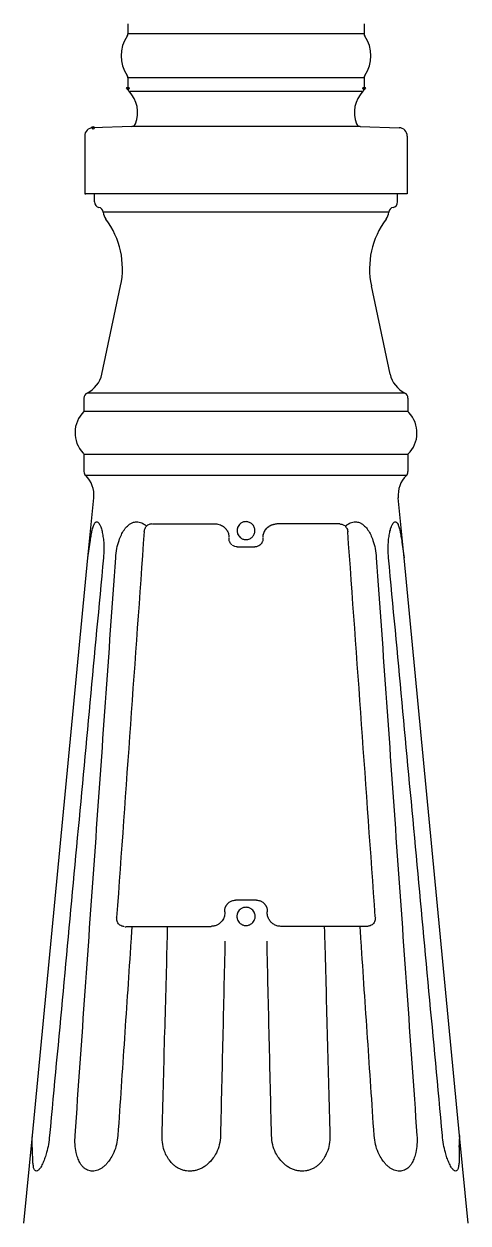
# Model space of a CAD drawing. Extents: x 0 to 101, y 0 to 311.
# Drawn here: x 27.8 to 47.2, y 32 to 84.3 of the extents above; entities that cross this region are included whole.
import ezdxf

# ---------------------------------------------------------------- set-up
doc = ezdxf.new("R2010")
doc.units = 0
doc.layers.add('LIVELLO_1', color=160, linetype='Continuous')

# ---------------------------------------------------------------- blocks, each defined once
blk = doc.blocks.new('AI9-BLK1')
at = {"layer": 'LIVELLO_1', "color": 7}
for p, q in [((-18.223, -71.124), (-18.223, -71.554)), ((-7.901, -71.124), (-7.901, -71.554)), ((-7.901, -71.554), (-18.223, -71.554)), ((-18.223, -73.474), (-18.223, -73.939)), ((-7.901, -73.474), (-18.223, -73.474)), ((-7.901, -73.474), (-7.901, -73.939)), ((-18.173, -74.064), (-7.952, -74.064)), ((-18.059, -75.597), (-19.755, -75.656)), ((-17.286, -75.597), (-18.059, -75.597)), ((-8.841, -75.597), (-17.286, -75.597)), ((-8.066, -75.597), (-8.841, -75.597)), ((-8.066, -75.597), (-6.37, -75.656)), ((-20.115, -76.018), (-20.115, -78.539)), ((-6.011, -76.018), (-6.011, -78.539)), ((-20.115, -78.539), (-20.058, -78.539)), ((-13.062, -78.539), (-20.058, -78.539)), ((-19.689, -78.898), (-19.689, -78.539)), ((-6.434, -78.539), (-19.689, -78.539)), ((-6.125, -78.539), (-13.062, -78.539)), ((-6.434, -78.898), (-6.434, -78.539)), ((-6.011, -78.539), (-6.125, -78.539)), ((-6.825, -79.346), (-19.301, -79.346)), ((-19.363, -86.417), (-18.543, -82.56)), ((-6.763, -86.417), (-7.58, -82.56)), ((-6.114, -87.244), (-20.012, -87.244)), ((-20.145, -87.461), (-20.145, -88.055)), ((-5.98, -87.461), (-5.98, -88.055)), ((-5.98, -88.055), (-20.145, -88.055)), ((-20.145, -89.907), (-20.145, -90.677)), ((-20.145, -89.907), (-5.98, -89.907)), ((-5.98, -89.907), (-5.98, -90.677)), ((-6.052, -90.846), (-20.071, -90.846)), ((-19.971, -94.446), (-19.718, -91.818)), ((-6.153, -94.446), (-6.406, -91.818)), ((-10.904, -92.959), (-11.721, -92.959)), ((-8.96, -92.959), (-9.785, -92.959)), ((-13.445, -93.961), (-12.891, -93.961)), ((-12.891, -93.961), (-12.68, -93.961)), ((-22.401, -119.668), (-19.971, -94.446)), ((-3.724, -119.668), (-6.153, -94.446)), ((-12.61, -109.396), (-13.515, -109.396)), ((-7.751, -110.537), (-8.073, -110.537)), ((-22.77, -123.494), (-22.401, -119.668)), ((-3.355, -123.494), (-3.724, -119.668))]:
    blk.add_line(p, q, dxfattribs=at)
for points in [[(-17.143, -92.949), (-17.094, -92.949), (-17.042, -92.949)], [(-15.212, -92.959), (-14.809, -92.959), (-14.403, -92.959)], [(-9.785, -92.959), (-10.659, -92.959), (-10.904, -92.959)], [(-18.209, -110.55), (-18.13, -110.55), (-18.053, -110.55)], [(-16.67, -110.542), (-16.629, -110.542), (-16.587, -110.542), (-16.536, -110.542), (-16.483, -110.542)], [(-8.073, -110.537), (-9.639, -110.537), (-11.536, -110.536)]]:
    blk.add_lwpolyline(points, dxfattribs=at)
for centre, major_axis, ratio in [((-18.225, -73.939), (0.0554, 0), 0.983661), ((-7.901, -73.939), (0.0562, 0), 0.967871), ((-19.754, -75.656), (-0.0012, -0.0575), 0.93692)]:
    blk.add_ellipse(centre, major_axis=major_axis, ratio=ratio, dxfattribs=at)
for points in [[(-18.257, -71.658), (-18.614, -72.173), (-18.614, -72.856), (-18.257, -73.37)], [(-18.257, -71.658), (-18.235, -71.628), (-18.223, -71.593), (-18.223, -71.554)], [(-7.901, -71.554), (-7.901, -71.593), (-7.888, -71.628), (-7.867, -71.658)], [(-7.867, -73.37), (-7.511, -72.856), (-7.511, -72.173), (-7.867, -71.658)], [(-18.223, -73.474), (-18.223, -73.435), (-18.235, -73.402), (-18.257, -73.37)], [(-7.867, -73.37), (-7.888, -73.402), (-7.901, -73.435), (-7.901, -73.474)], [(-18.223, -73.939), (-18.223, -73.986), (-18.205, -74.034), (-18.173, -74.064)], [(-17.898, -75.487), (-17.699, -74.999), (-17.807, -74.442), (-18.173, -74.064)], [(-7.952, -74.064), (-8.319, -74.442), (-8.426, -74.999), (-8.227, -75.487)], [(-7.952, -74.064), (-7.92, -74.034), (-7.901, -73.986), (-7.901, -73.939)], [(-19.755, -75.656), (-19.953, -75.656), (-20.115, -75.819), (-20.115, -76.018)], [(-18.059, -75.597), (-17.987, -75.594), (-17.926, -75.553), (-17.898, -75.487)], [(-8.227, -75.487), (-8.2, -75.553), (-8.135, -75.594), (-8.066, -75.597)], [(-6.011, -76.018), (-6.011, -75.819), (-6.171, -75.656), (-6.37, -75.656)], [(-19.689, -78.898), (-19.689, -79.013), (-19.607, -79.11), (-19.496, -79.134)], [(-6.629, -79.134), (-6.518, -79.11), (-6.434, -79.013), (-6.434, -78.898)], [(-19.301, -79.346), (-19.311, -79.241), (-19.39, -79.153), (-19.496, -79.134)], [(-19.301, -79.346), (-19.292, -79.458), (-19.249, -79.562), (-19.186, -79.65)], [(-19.301, -79.346), (-19.292, -79.458), (-19.249, -79.562), (-19.186, -79.65)], [(-6.939, -79.65), (-6.877, -79.562), (-6.836, -79.458), (-6.825, -79.346)], [(-6.629, -79.134), (-6.735, -79.153), (-6.811, -79.241), (-6.825, -79.346)], [(-18.543, -82.56), (-18.326, -81.542), (-18.561, -80.482), (-19.186, -79.65)], [(-6.939, -79.65), (-7.565, -80.482), (-7.8, -81.542), (-7.58, -82.56)], [(-20.012, -87.244), (-19.679, -87.083), (-19.44, -86.778), (-19.363, -86.417)], [(-6.763, -86.417), (-6.682, -86.778), (-6.445, -87.083), (-6.114, -87.244)], [(-20.012, -87.244), (-20.092, -87.285), (-20.145, -87.367), (-20.145, -87.461)], [(-5.98, -87.461), (-5.98, -87.367), (-6.032, -87.285), (-6.114, -87.244)], [(-20.145, -90.677), (-20.145, -90.742), (-20.118, -90.803), (-20.071, -90.846)], [(-19.718, -91.818), (-19.683, -91.459), (-19.813, -91.1), (-20.071, -90.846)], [(-6.052, -90.846), (-6.311, -91.1), (-6.442, -91.459), (-6.406, -91.818)], [(-6.052, -90.846), (-6.007, -90.803), (-5.98, -90.742), (-5.98, -90.677)]]:
    blk.add_open_spline(points, degree=3, dxfattribs=at)
for points, knots in [([(-20.145, -88.055), (-20.656, -88.546), (-20.67, -89.359), (-20.182, -89.87), (-20.169, -89.881), (-20.157, -89.894), (-20.145, -89.907)], [0, 0, 0, 0, 1, 1, 1, 2, 2, 2, 2]), ([(-5.98, -89.907), (-5.471, -89.417), (-5.452, -88.603), (-5.944, -88.092), (-5.954, -88.081), (-5.967, -88.069), (-5.98, -88.055)], [0, 0, 0, 0, 1, 1, 1, 2, 2, 2, 2]), ([(-19.971, -94.446), (-19.955, -94.31), (-19.942, -94.179), (-19.922, -94.044), (-19.906, -93.922), (-19.888, -93.804), (-19.867, -93.685), (-19.853, -93.605), (-19.841, -93.525), (-19.83, -93.449), (-19.816, -93.375), (-19.8, -93.3), (-19.785, -93.227), (-19.774, -93.196), (-19.769, -93.164), (-19.759, -93.134), (-19.749, -93.098), (-19.741, -93.07), (-19.73, -93.039), (-19.723, -93.019), (-19.715, -92.997), (-19.705, -92.978), (-19.697, -92.956), (-19.683, -92.938), (-19.671, -92.92), (-19.658, -92.908), (-19.647, -92.893), (-19.632, -92.885), (-19.618, -92.877), (-19.604, -92.871), (-19.588, -92.871), (-19.573, -92.871), (-19.558, -92.877), (-19.545, -92.885), (-19.526, -92.893), (-19.514, -92.908), (-19.502, -92.92), (-19.488, -92.938), (-19.475, -92.956), (-19.463, -92.978), (-19.452, -92.997), (-19.443, -93.016), (-19.434, -93.035), (-19.423, -93.067), (-19.409, -93.098), (-19.399, -93.129), (-19.39, -93.164), (-19.378, -93.196), (-19.372, -93.227), (-19.351, -93.3), (-19.337, -93.37), (-19.324, -93.449), (-19.311, -93.525), (-19.301, -93.605), (-19.292, -93.685), (-19.281, -93.804), (-19.275, -93.922), (-19.278, -94.045), (-19.278, -94.179), (-19.288, -94.31), (-19.297, -94.446)], [0, 0, 0, 0, 1, 1, 1, 2, 2, 2, 3, 3, 3, 4, 4, 4, 5, 5, 5, 6, 6, 6, 7, 7, 7, 8, 8, 8, 9, 9, 9, 10, 10, 10, 11, 11, 11, 12, 12, 12, 13, 13, 13, 14, 14, 14, 15, 15, 15, 16, 16, 16, 17, 17, 17, 18, 18, 18, 19, 19, 19, 20, 20, 20, 20]), ([(-18.759, -94.446), (-18.746, -94.307), (-18.733, -94.171), (-18.707, -94.037), (-18.684, -93.914), (-18.653, -93.796), (-18.611, -93.677), (-18.583, -93.594), (-18.548, -93.512), (-18.512, -93.437), (-18.48, -93.364), (-18.437, -93.292), (-18.395, -93.227), (-18.377, -93.193), (-18.352, -93.164), (-18.326, -93.134), (-18.307, -93.104), (-18.28, -93.076), (-18.249, -93.051), (-18.228, -93.029), (-18.209, -93.013), (-18.184, -92.997), (-18.165, -92.981), (-18.143, -92.965), (-18.12, -92.951)], [0, 0, 0, 0, 1, 1, 1, 2, 2, 2, 3, 3, 3, 4, 4, 4, 5, 5, 5, 6, 6, 6, 7, 7, 7, 8, 8, 8, 8]), ([(-18.12, -92.951), (-18.107, -92.943), (-18.09, -92.935), (-18.073, -92.925), (-18.055, -92.917), (-18.037, -92.908), (-18.017, -92.899), (-17.993, -92.891), (-17.965, -92.882), (-17.937, -92.877), (-17.908, -92.871), (-17.88, -92.869), (-17.851, -92.869), (-17.81, -92.869), (-17.769, -92.874), (-17.727, -92.882), (-17.689, -92.891), (-17.65, -92.901), (-17.61, -92.917), (-17.585, -92.928), (-17.56, -92.943), (-17.538, -92.959), (-17.516, -92.97), (-17.491, -92.987), (-17.471, -93.005), (-17.459, -93.016), (-17.446, -93.027), (-17.435, -93.035), (-17.427, -93.043), (-17.418, -93.051), (-17.412, -93.056)], [0, 0, 0, 0, 1, 1, 1, 2, 2, 2, 3, 3, 3, 4, 4, 4, 5, 5, 5, 6, 6, 6, 7, 7, 7, 8, 8, 8, 9, 9, 9, 10, 10, 10, 10]), ([(-17.513, -93.292), (-17.511, -93.278), (-17.504, -93.262), (-17.503, -93.243), (-17.499, -93.227), (-17.498, -93.209), (-17.491, -93.193)], [0, 0, 0, 0, 1, 1, 1, 2, 2, 2, 2]), ([(-17.491, -93.193), (-17.482, -93.166), (-17.471, -93.144), (-17.459, -93.123), (-17.446, -93.098), (-17.427, -93.08), (-17.412, -93.056)], [0, 0, 0, 0, 1, 1, 1, 2, 2, 2, 2]), ([(-17.412, -93.056), (-17.388, -93.039), (-17.37, -93.019), (-17.348, -93.005), (-17.326, -92.987), (-17.3, -92.981), (-17.276, -92.968)], [0, 0, 0, 0, 1, 1, 1, 2, 2, 2, 2]), ([(-17.276, -92.968), (-17.256, -92.962), (-17.236, -92.959), (-17.215, -92.956), (-17.197, -92.954), (-17.179, -92.951), (-17.158, -92.944)], [0, 0, 0, 0, 1, 1, 1, 2, 2, 2, 2]), ([(-17.042, -92.949), (-16.895, -92.951), (-16.753, -92.951), (-16.606, -92.951), (-16.464, -92.954), (-16.316, -92.954), (-16.168, -92.954)], [0, 0, 0, 0, 1, 1, 1, 2, 2, 2, 2]), ([(-16.168, -92.954), (-16.168, -92.954), (-15.993, -92.954), (-15.993, -92.954), (-15.923, -92.954), (-15.853, -92.954), (-15.786, -92.956), (-15.786, -92.956), (-15.513, -92.956), (-15.513, -92.956), (-15.413, -92.956), (-15.314, -92.959), (-15.212, -92.959)], [0, 0, 0, 0, 1, 1, 1, 2, 2, 2, 3, 3, 3, 4, 4, 4, 4]), ([(-14.4, -92.959), (-14.364, -92.962), (-14.325, -92.962), (-14.288, -92.97), (-14.252, -92.978), (-14.217, -92.987), (-14.183, -93.002), (-14.147, -93.013), (-14.119, -93.029), (-14.088, -93.05), (-14.062, -93.065), (-14.036, -93.082), (-14.013, -93.104), (-13.992, -93.123), (-13.973, -93.141), (-13.956, -93.162), (-13.949, -93.17), (-13.942, -93.176), (-13.933, -93.185), (-13.93, -93.192), (-13.928, -93.196), (-13.923, -93.201), (-13.892, -93.243), (-13.862, -93.292), (-13.845, -93.34), (-13.825, -93.389), (-13.817, -93.442), (-13.806, -93.496)], [0, 0, 0, 0, 1, 1, 1, 2, 2, 2, 3, 3, 3, 4, 4, 4, 5, 5, 5, 6, 6, 6, 7, 7, 7, 8, 8, 8, 9, 9, 9, 9]), ([(-13.062, -92.86), (-13.111, -92.866), (-13.161, -92.869), (-13.204, -92.882), (-13.245, -92.899), (-13.281, -92.924), (-13.317, -92.951), (-13.342, -92.978), (-13.365, -92.999), (-13.379, -93.027), (-13.404, -93.054), (-13.417, -93.082), (-13.429, -93.112), (-13.436, -93.136), (-13.445, -93.158), (-13.448, -93.182), (-13.452, -93.207), (-13.454, -93.227), (-13.454, -93.252), (-13.454, -93.276), (-13.452, -93.297), (-13.448, -93.321), (-13.445, -93.343), (-13.436, -93.369), (-13.429, -93.389), (-13.417, -93.42), (-13.404, -93.449), (-13.379, -93.476), (-13.365, -93.506), (-13.342, -93.528), (-13.317, -93.551), (-13.281, -93.581), (-13.245, -93.605), (-13.204, -93.619), (-13.161, -93.635), (-13.111, -93.638), (-13.062, -93.645)], [0, 0, 0, 0, 1, 1, 1, 2, 2, 2, 3, 3, 3, 4, 4, 4, 5, 5, 5, 6, 6, 6, 7, 7, 7, 8, 8, 8, 9, 9, 9, 10, 10, 10, 11, 11, 11, 12, 12, 12, 12]), ([(-12.912, -92.891), (-12.938, -92.881), (-12.961, -92.871), (-12.984, -92.866), (-13.01, -92.863), (-13.036, -92.86), (-13.062, -92.86)], [0, 0, 0, 0, 1, 1, 1, 2, 2, 2, 2]), ([(-12.897, -93.608), (-12.876, -93.597), (-12.855, -93.584), (-12.837, -93.573), (-12.819, -93.56), (-12.798, -93.543), (-12.783, -93.525), (-12.765, -93.507), (-12.749, -93.492), (-12.737, -93.471), (-12.724, -93.449), (-12.711, -93.426), (-12.699, -93.404), (-12.69, -93.38), (-12.682, -93.354), (-12.68, -93.329), (-12.671, -93.303), (-12.671, -93.278), (-12.671, -93.252), (-12.671, -93.227), (-12.671, -93.201), (-12.68, -93.176), (-12.682, -93.15), (-12.69, -93.125), (-12.699, -93.101), (-12.711, -93.08), (-12.724, -93.054), (-12.737, -93.034), (-12.749, -93.011), (-12.767, -92.994), (-12.786, -92.973), (-12.806, -92.954), (-12.824, -92.94), (-12.846, -92.925), (-12.866, -92.913), (-12.891, -92.899), (-12.912, -92.891)], [0, 0, 0, 0, 1, 1, 1, 2, 2, 2, 3, 3, 3, 4, 4, 4, 5, 5, 5, 6, 6, 6, 7, 7, 7, 8, 8, 8, 9, 9, 9, 10, 10, 10, 11, 11, 11, 12, 12, 12, 12]), ([(-12.272, -93.324), (-12.266, -93.311), (-12.263, -93.3), (-12.255, -93.286), (-12.25, -93.276), (-12.242, -93.265), (-12.236, -93.252), (-12.227, -93.24), (-12.222, -93.227), (-12.211, -93.215), (-12.202, -93.205), (-12.193, -93.193), (-12.183, -93.182)], [0, 0, 0, 0, 1, 1, 1, 2, 2, 2, 3, 3, 3, 4, 4, 4, 4]), ([(-12.272, -93.324), (-12.272, -93.321), (-12.269, -93.321), (-12.269, -93.319), (-12.269, -93.319), (-12.269, -93.311), (-12.269, -93.311), (-12.269, -93.311), (-12.266, -93.308), (-12.266, -93.308), (-12.266, -93.308), (-12.263, -93.307), (-12.263, -93.303), (-12.263, -93.303), (-12.263, -93.3), (-12.263, -93.3), (-12.26, -93.297), (-12.258, -93.295), (-12.258, -93.295), (-12.258, -93.295), (-12.258, -93.292), (-12.258, -93.292), (-12.255, -93.291), (-12.255, -93.286), (-12.255, -93.286), (-12.255, -93.286), (-12.253, -93.284), (-12.253, -93.284), (-12.253, -93.284), (-12.253, -93.278), (-12.253, -93.278), (-12.25, -93.278), (-12.25, -93.276), (-12.25, -93.276), (-12.25, -93.276), (-12.25, -93.271), (-12.246, -93.27), (-12.246, -93.27), (-12.246, -93.266), (-12.246, -93.266), (-12.246, -93.266), (-12.242, -93.266), (-12.242, -93.265), (-12.242, -93.265), (-12.242, -93.262), (-12.242, -93.262), (-12.241, -93.258), (-12.238, -93.258), (-12.238, -93.258), (-12.238, -93.258), (-12.238, -93.252), (-12.238, -93.252), (-12.236, -93.252), (-12.236, -93.25), (-12.236, -93.25), (-12.236, -93.25), (-12.236, -93.246), (-12.236, -93.246), (-12.236, -93.246), (-12.232, -93.243), (-12.232, -93.243), (-12.229, -93.24), (-12.227, -93.24), (-12.227, -93.24), (-12.227, -93.24), (-12.227, -93.235), (-12.227, -93.235), (-12.224, -93.235), (-12.224, -93.235), (-12.224, -93.233), (-12.224, -93.233), (-12.222, -93.228), (-12.222, -93.228), (-12.222, -93.228), (-12.222, -93.227), (-12.222, -93.227), (-12.219, -93.227), (-12.218, -93.223), (-12.218, -93.223), (-12.218, -93.223), (-12.218, -93.222), (-12.218, -93.222), (-12.218, -93.222), (-12.214, -93.219), (-12.214, -93.219), (-12.214, -93.219), (-12.211, -93.215), (-12.211, -93.215), (-12.211, -93.215), (-12.211, -93.213), (-12.211, -93.213), (-12.211, -93.213), (-12.21, -93.209), (-12.21, -93.209), (-12.21, -93.209), (-12.207, -93.207), (-12.207, -93.207), (-12.207, -93.207), (-12.205, -93.207), (-12.205, -93.207), (-12.205, -93.207), (-12.205, -93.205), (-12.205, -93.205), (-12.205, -93.205), (-12.202, -93.205), (-12.202, -93.201), (-12.202, -93.201), (-12.202, -93.198), (-12.202, -93.198), (-12.202, -93.198), (-12.198, -93.198), (-12.198, -93.198), (-12.198, -93.198), (-12.198, -93.196), (-12.198, -93.196), (-12.198, -93.193), (-12.196, -93.193), (-12.196, -93.193), (-12.196, -93.193), (-12.193, -93.193), (-12.193, -93.193), (-12.193, -93.193), (-12.193, -93.192), (-12.193, -93.192), (-12.193, -93.192), (-12.191, -93.192), (-12.191, -93.192), (-12.191, -93.192), (-12.191, -93.187), (-12.191, -93.187), (-12.191, -93.187), (-12.191, -93.185), (-12.191, -93.185), (-12.191, -93.185), (-12.185, -93.185), (-12.185, -93.185), (-12.185, -93.185), (-12.185, -93.182), (-12.185, -93.182), (-12.185, -93.182), (-12.183, -93.182), (-12.183, -93.182)], [0, 0, 0, 0, 1, 1, 1, 2, 2, 2, 3, 3, 3, 4, 4, 4, 5, 5, 5, 6, 6, 6, 7, 7, 7, 8, 8, 8, 9, 9, 9, 10, 10, 10, 11, 11, 11, 12, 12, 12, 13, 13, 13, 14, 14, 14, 15, 15, 15, 16, 16, 16, 17, 17, 17, 18, 18, 18, 19, 19, 19, 20, 20, 20, 21, 21, 21, 22, 22, 22, 23, 23, 23, 24, 24, 24, 25, 25, 25, 26, 26, 26, 27, 27, 27, 28, 28, 28, 29, 29, 29, 30, 30, 30, 31, 31, 31, 32, 32, 32, 33, 33, 33, 34, 34, 34, 35, 35, 35, 36, 36, 36, 37, 37, 37, 38, 38, 38, 39, 39, 39, 40, 40, 40, 41, 41, 41, 42, 42, 42, 43, 43, 43, 44, 44, 44, 45, 45, 45, 46, 46, 46, 47, 47, 47, 47]), ([(-12.183, -93.182), (-12.18, -93.176), (-12.178, -93.171), (-12.174, -93.166), (-12.171, -93.162), (-12.165, -93.155), (-12.16, -93.15), (-12.152, -93.141), (-12.144, -93.136), (-12.136, -93.127), (-12.129, -93.123), (-12.124, -93.112), (-12.113, -93.107), (-12.103, -93.098), (-12.093, -93.091), (-12.082, -93.082), (-12.073, -93.074), (-12.064, -93.07), (-12.054, -93.062)], [0, 0, 0, 0, 1, 1, 1, 2, 2, 2, 3, 3, 3, 4, 4, 4, 5, 5, 5, 6, 6, 6, 6]), ([(-12.183, -93.182), (-12.183, -93.176), (-12.178, -93.171), (-12.178, -93.166), (-12.174, -93.164), (-12.171, -93.162), (-12.167, -93.158), (-12.165, -93.155), (-12.16, -93.153), (-12.157, -93.15), (-12.156, -93.147), (-12.152, -93.141), (-12.149, -93.141), (-12.147, -93.139), (-12.144, -93.134), (-12.142, -93.134), (-12.139, -93.129), (-12.136, -93.127), (-12.131, -93.125), (-12.131, -93.123), (-12.129, -93.12), (-12.126, -93.117), (-12.124, -93.112), (-12.121, -93.112), (-12.118, -93.11), (-12.116, -93.107), (-12.113, -93.104), (-12.112, -93.104), (-12.108, -93.101), (-12.105, -93.098), (-12.1, -93.096), (-12.1, -93.096), (-12.099, -93.093), (-12.095, -93.091), (-12.093, -93.086), (-12.087, -93.086), (-12.087, -93.085), (-12.085, -93.082), (-12.085, -93.082), (-12.082, -93.082), (-12.082, -93.082), (-12.08, -93.08), (-12.08, -93.08), (-12.08, -93.08), (-12.076, -93.076), (-12.076, -93.076), (-12.076, -93.076), (-12.073, -93.074), (-12.073, -93.074), (-12.068, -93.074), (-12.068, -93.07), (-12.068, -93.07), (-12.064, -93.07), (-12.064, -93.07), (-12.064, -93.067), (-12.064, -93.067), (-12.062, -93.065), (-12.062, -93.065), (-12.062, -93.065), (-12.056, -93.065), (-12.056, -93.065), (-12.056, -93.065), (-12.056, -93.062), (-12.056, -93.062), (-12.056, -93.062), (-12.054, -93.062), (-12.054, -93.062)], [0, 0, 0, 0, 1, 1, 1, 2, 2, 2, 3, 3, 3, 4, 4, 4, 5, 5, 5, 6, 6, 6, 7, 7, 7, 8, 8, 8, 9, 9, 9, 10, 10, 10, 11, 11, 11, 12, 12, 12, 13, 13, 13, 14, 14, 14, 15, 15, 15, 16, 16, 16, 17, 17, 17, 18, 18, 18, 19, 19, 19, 20, 20, 20, 21, 21, 21, 22, 22, 22, 22]), ([(-12.054, -93.062), (-12.046, -93.056), (-12.038, -93.051), (-12.032, -93.043), (-12.02, -93.039), (-12.007, -93.034), (-11.997, -93.027), (-11.982, -93.019), (-11.966, -93.011), (-11.948, -93.005), (-11.926, -92.997), (-11.909, -92.992), (-11.889, -92.986)], [0, 0, 0, 0, 1, 1, 1, 2, 2, 2, 3, 3, 3, 4, 4, 4, 4]), ([(-12.054, -93.062), (-12.028, -93.043), (-12.002, -93.029), (-11.976, -93.016), (-11.948, -93.005), (-11.917, -92.994), (-11.889, -92.986)], [0, 0, 0, 0, 1, 1, 1, 2, 2, 2, 2]), ([(-11.889, -92.986), (-11.863, -92.978), (-11.837, -92.97), (-11.809, -92.968), (-11.78, -92.962), (-11.752, -92.962), (-11.722, -92.959)], [0, 0, 0, 0, 1, 1, 1, 2, 2, 2, 2]), ([(-11.889, -92.986), (-11.878, -92.983), (-11.868, -92.981), (-11.858, -92.978), (-11.845, -92.973), (-11.832, -92.97), (-11.823, -92.968)], [0, 0, 0, 0, 1, 1, 1, 2, 2, 2, 2]), ([(-8.96, -92.959), (-8.942, -92.962), (-8.924, -92.965), (-8.906, -92.968), (-8.885, -92.97), (-8.867, -92.978), (-8.847, -92.981), (-8.822, -92.987), (-8.8, -92.999), (-8.779, -93.013), (-8.755, -93.027), (-8.738, -93.043), (-8.716, -93.062)], [0, 0, 0, 0, 1, 1, 1, 2, 2, 2, 3, 3, 3, 4, 4, 4, 4]), ([(-8.716, -93.062), (-8.712, -93.056), (-8.702, -93.05), (-8.693, -93.039), (-8.681, -93.027), (-8.668, -93.019), (-8.654, -93.005), (-8.632, -92.987), (-8.612, -92.97), (-8.586, -92.959), (-8.563, -92.943), (-8.537, -92.928), (-8.511, -92.917), (-8.475, -92.901), (-8.432, -92.891), (-8.397, -92.882), (-8.356, -92.874), (-8.314, -92.869), (-8.275, -92.869), (-8.244, -92.869), (-8.215, -92.871), (-8.188, -92.877), (-8.16, -92.882), (-8.13, -92.891), (-8.107, -92.899), (-8.086, -92.908), (-8.066, -92.917), (-8.049, -92.925), (-8.035, -92.935), (-8.019, -92.943), (-8.004, -92.951)], [0, 0, 0, 0, 1, 1, 1, 2, 2, 2, 3, 3, 3, 4, 4, 4, 5, 5, 5, 6, 6, 6, 7, 7, 7, 8, 8, 8, 9, 9, 9, 10, 10, 10, 10]), ([(-8.716, -93.062), (-8.702, -93.085), (-8.681, -93.104), (-8.668, -93.129), (-8.653, -93.153), (-8.643, -93.177), (-8.632, -93.205)], [0, 0, 0, 0, 1, 1, 1, 2, 2, 2, 2]), ([(-8.632, -93.205), (-8.63, -93.222), (-8.623, -93.238), (-8.618, -93.256), (-8.618, -93.27), (-8.617, -93.286), (-8.612, -93.303)], [0, 0, 0, 0, 1, 1, 1, 2, 2, 2, 2]), ([(-8.004, -92.951), (-7.982, -92.965), (-7.96, -92.981), (-7.939, -92.997), (-7.916, -93.013), (-7.893, -93.029), (-7.875, -93.051), (-7.846, -93.076), (-7.82, -93.104), (-7.797, -93.134), (-7.774, -93.164), (-7.751, -93.193), (-7.73, -93.227), (-7.686, -93.292), (-7.648, -93.364), (-7.611, -93.437), (-7.575, -93.512), (-7.544, -93.594), (-7.513, -93.677), (-7.474, -93.796), (-7.441, -93.914), (-7.418, -94.037), (-7.393, -94.171), (-7.382, -94.307), (-7.365, -94.446)], [0, 0, 0, 0, 1, 1, 1, 2, 2, 2, 3, 3, 3, 4, 4, 4, 5, 5, 5, 6, 6, 6, 7, 7, 7, 8, 8, 8, 8]), ([(-6.828, -94.446), (-6.838, -94.31), (-6.849, -94.179), (-6.849, -94.045), (-6.849, -93.922), (-6.843, -93.804), (-6.832, -93.685), (-6.825, -93.605), (-6.811, -93.525), (-6.8, -93.449), (-6.787, -93.37), (-6.774, -93.3), (-6.752, -93.227), (-6.745, -93.196), (-6.735, -93.164), (-6.725, -93.129), (-6.714, -93.098), (-6.701, -93.067), (-6.691, -93.035), (-6.681, -93.016), (-6.67, -92.997), (-6.66, -92.978), (-6.649, -92.956), (-6.637, -92.938), (-6.624, -92.92), (-6.609, -92.908), (-6.598, -92.893), (-6.583, -92.885), (-6.57, -92.877), (-6.552, -92.871), (-6.539, -92.871), (-6.521, -92.871), (-6.504, -92.877), (-6.492, -92.885), (-6.477, -92.893), (-6.464, -92.908), (-6.454, -92.92), (-6.437, -92.938), (-6.428, -92.956), (-6.417, -92.978), (-6.409, -92.997), (-6.401, -93.019), (-6.393, -93.039), (-6.384, -93.07), (-6.374, -93.098), (-6.367, -93.134), (-6.358, -93.164), (-6.35, -93.196), (-6.339, -93.227), (-6.325, -93.3), (-6.308, -93.375), (-6.299, -93.449), (-6.283, -93.525), (-6.269, -93.605), (-6.256, -93.685), (-6.238, -93.804), (-6.219, -93.922), (-6.202, -94.044), (-6.181, -94.179), (-6.169, -94.31), (-6.153, -94.446)], [0, 0, 0, 0, 1, 1, 1, 2, 2, 2, 3, 3, 3, 4, 4, 4, 5, 5, 5, 6, 6, 6, 7, 7, 7, 8, 8, 8, 9, 9, 9, 10, 10, 10, 11, 11, 11, 12, 12, 12, 13, 13, 13, 14, 14, 14, 15, 15, 15, 16, 16, 16, 17, 17, 17, 18, 18, 18, 19, 19, 19, 20, 20, 20, 20]), ([(-17.513, -93.292), (-17.715, -96.1), (-17.916, -98.911), (-18.115, -101.72), (-18.315, -104.527), (-18.516, -107.333), (-18.717, -110.146)], [0, 0, 0, 0, 1, 1, 1, 2, 2, 2, 2]), ([(-13.812, -93.469), (-13.812, -93.48), (-13.812, -93.493), (-13.806, -93.507), (-13.806, -93.507), (-13.806, -93.549), (-13.806, -93.549)], [0, 0, 0, 0, 1, 1, 1, 2, 2, 2, 2]), ([(-13.786, -93.728), (-13.791, -93.703), (-13.799, -93.681), (-13.801, -93.66), (-13.804, -93.633), (-13.804, -93.611), (-13.804, -93.584)], [0, 0, 0, 0, 1, 1, 1, 2, 2, 2, 2]), ([(-13.75, -93.791), (-13.756, -93.78), (-13.76, -93.772), (-13.769, -93.761), (-13.773, -93.75), (-13.778, -93.739), (-13.786, -93.728)], [0, 0, 0, 0, 1, 1, 1, 2, 2, 2, 2]), ([(-13.062, -93.645), (-13.033, -93.642), (-13.005, -93.642), (-12.977, -93.635), (-12.951, -93.627), (-12.925, -93.619), (-12.897, -93.608)], [0, 0, 0, 0, 1, 1, 1, 2, 2, 2, 2]), ([(-12.34, -93.728), (-12.348, -93.739), (-12.353, -93.75), (-12.357, -93.761), (-12.365, -93.772), (-12.369, -93.78), (-12.372, -93.796)], [0, 0, 0, 0, 1, 1, 1, 2, 2, 2, 2]), ([(-12.321, -93.584), (-12.321, -93.611), (-12.321, -93.633), (-12.322, -93.66), (-12.329, -93.681), (-12.335, -93.703), (-12.34, -93.728)], [0, 0, 0, 0, 1, 1, 1, 2, 2, 2, 2]), ([(-12.317, -93.496), (-12.313, -93.466), (-12.309, -93.437), (-12.299, -93.409), (-12.294, -93.38), (-12.285, -93.351), (-12.272, -93.324)], [0, 0, 0, 0, 1, 1, 1, 2, 2, 2, 2]), ([(-12.317, -93.549), (-12.317, -93.535), (-12.316, -93.523), (-12.316, -93.507), (-12.313, -93.493), (-12.313, -93.482), (-12.313, -93.469)], [0, 0, 0, 0, 1, 1, 1, 2, 2, 2, 2]), ([(-12.313, -93.469), (-12.309, -93.442), (-12.303, -93.42), (-12.297, -93.396), (-12.289, -93.369), (-12.282, -93.346), (-12.272, -93.324)], [0, 0, 0, 0, 1, 1, 1, 2, 2, 2, 2]), ([(-7.41, -110.127), (-7.609, -107.325), (-7.81, -104.519), (-8.009, -101.716), (-8.208, -98.913), (-8.412, -96.11), (-8.612, -93.303)], [0, 0, 0, 0, 1, 1, 1, 2, 2, 2, 2]), ([(-13.675, -93.881), (-13.688, -93.866), (-13.703, -93.854), (-13.716, -93.839), (-13.729, -93.823), (-13.739, -93.809), (-13.75, -93.791)], [0, 0, 0, 0, 1, 1, 1, 2, 2, 2, 2]), ([(-13.445, -93.961), (-13.48, -93.957), (-13.516, -93.957), (-13.551, -93.945), (-13.587, -93.935), (-13.618, -93.914), (-13.652, -93.897)], [0, 0, 0, 0, 1, 1, 1, 2, 2, 2, 2]), ([(-12.606, -93.954), (-12.62, -93.957), (-12.631, -93.957), (-12.644, -93.957), (-12.654, -93.961), (-12.668, -93.961), (-12.68, -93.961)], [0, 0, 0, 0, 1, 1, 1, 2, 2, 2, 2]), ([(-12.451, -93.881), (-12.458, -93.884), (-12.464, -93.89), (-12.467, -93.892), (-12.478, -93.902), (-12.489, -93.906), (-12.495, -93.911), (-12.512, -93.919), (-12.526, -93.929), (-12.545, -93.935), (-12.566, -93.945), (-12.587, -93.949), (-12.606, -93.954)], [0, 0, 0, 0, 1, 1, 1, 2, 2, 2, 3, 3, 3, 4, 4, 4, 4]), ([(-12.372, -93.796), (-12.384, -93.809), (-12.396, -93.823), (-12.409, -93.839), (-12.423, -93.854), (-12.436, -93.866), (-12.451, -93.881)], [0, 0, 0, 0, 1, 1, 1, 2, 2, 2, 2]), ([(-19.297, -94.446), (-19.689, -98.65), (-20.082, -102.854), (-20.473, -107.058), (-20.865, -111.26), (-21.257, -115.462), (-21.648, -119.668)], [0, 0, 0, 0, 1, 1, 1, 2, 2, 2, 2]), ([(-20.533, -119.668), (-20.24, -115.462), (-19.945, -111.26), (-19.647, -107.058), (-19.351, -102.854), (-19.056, -98.65), (-18.759, -94.446)], [0, 0, 0, 0, 1, 1, 1, 2, 2, 2, 2]), ([(-7.365, -94.446), (-7.068, -98.65), (-6.771, -102.854), (-6.477, -107.058), (-6.18, -111.26), (-5.887, -115.462), (-5.589, -119.668)], [0, 0, 0, 0, 1, 1, 1, 2, 2, 2, 2]), ([(-4.476, -119.668), (-4.866, -115.462), (-5.26, -111.26), (-5.65, -107.058), (-6.042, -102.854), (-6.434, -98.65), (-6.828, -94.446)], [0, 0, 0, 0, 1, 1, 1, 2, 2, 2, 2]), ([(-13.946, -109.669), (-13.942, -109.659), (-13.938, -109.652), (-13.933, -109.642), (-13.928, -109.633), (-13.923, -109.623), (-13.917, -109.615), (-13.91, -109.602), (-13.902, -109.591), (-13.892, -109.58), (-13.884, -109.569), (-13.876, -109.559), (-13.866, -109.548), (-13.856, -109.539), (-13.845, -109.527), (-13.831, -109.514), (-13.822, -109.505), (-13.806, -109.497), (-13.799, -109.486), (-13.778, -109.474), (-13.76, -109.463), (-13.745, -109.454), (-13.72, -109.441), (-13.703, -109.431), (-13.685, -109.423), (-13.658, -109.416), (-13.631, -109.406), (-13.602, -109.404), (-13.574, -109.398), (-13.546, -109.396), (-13.515, -109.396)], [0, 0, 0, 0, 1, 1, 1, 2, 2, 2, 3, 3, 3, 4, 4, 4, 5, 5, 5, 6, 6, 6, 7, 7, 7, 8, 8, 8, 9, 9, 9, 10, 10, 10, 10]), ([(-12.61, -109.396), (-12.61, -109.396), (-12.582, -109.396), (-12.582, -109.396), (-12.57, -109.396), (-12.561, -109.398), (-12.553, -109.398)], [0, 0, 0, 0, 1, 1, 1, 2, 2, 2, 2]), ([(-12.553, -109.398), (-12.526, -109.401), (-12.509, -109.404), (-12.489, -109.411), (-12.467, -109.416), (-12.447, -109.421), (-12.428, -109.429), (-12.414, -109.438), (-12.396, -109.446), (-12.38, -109.456), (-12.365, -109.463), (-12.348, -109.473), (-12.33, -109.484), (-12.321, -109.49), (-12.308, -109.503), (-12.294, -109.514), (-12.282, -109.527), (-12.269, -109.535), (-12.258, -109.548), (-12.25, -109.557), (-12.241, -109.569), (-12.232, -109.58), (-12.224, -109.591), (-12.214, -109.602), (-12.21, -109.615), (-12.202, -109.623), (-12.198, -109.633), (-12.191, -109.642), (-12.185, -109.652), (-12.183, -109.659), (-12.178, -109.669)], [0, 0, 0, 0, 1, 1, 1, 2, 2, 2, 3, 3, 3, 4, 4, 4, 5, 5, 5, 6, 6, 6, 7, 7, 7, 8, 8, 8, 9, 9, 9, 10, 10, 10, 10]), ([(-13.992, -109.901), (-13.992, -109.968), (-13.992, -110.027), (-14.009, -110.089), (-14.018, -110.143), (-14.044, -110.196), (-14.076, -110.249), (-14.093, -110.28), (-14.114, -110.307), (-14.143, -110.338), (-14.163, -110.363), (-14.19, -110.387), (-14.217, -110.411), (-14.23, -110.419), (-14.245, -110.43), (-14.258, -110.438), (-14.274, -110.448), (-14.288, -110.454), (-14.302, -110.464)], [0, 0, 0, 0, 1, 1, 1, 2, 2, 2, 3, 3, 3, 4, 4, 4, 5, 5, 5, 6, 6, 6, 6]), ([(-13.992, -109.901), (-13.992, -109.874), (-13.992, -109.843), (-13.99, -109.816), (-13.987, -109.789), (-13.982, -109.765), (-13.974, -109.743), (-13.969, -109.728), (-13.964, -109.712), (-13.959, -109.696), (-13.956, -109.688), (-13.951, -109.677), (-13.946, -109.669)], [0, 0, 0, 0, 1, 1, 1, 2, 2, 2, 3, 3, 3, 4, 4, 4, 4]), ([(-13.062, -109.701), (-13.111, -109.708), (-13.161, -109.712), (-13.204, -109.728), (-13.248, -109.744), (-13.286, -109.768), (-13.32, -109.8), (-13.346, -109.823), (-13.366, -109.847), (-13.387, -109.874), (-13.405, -109.901), (-13.421, -109.933), (-13.432, -109.961), (-13.445, -109.984), (-13.449, -110.011), (-13.454, -110.032), (-13.459, -110.054), (-13.463, -110.079), (-13.463, -110.103), (-13.463, -110.126), (-13.459, -110.149), (-13.454, -110.172), (-13.449, -110.196), (-13.445, -110.221), (-13.435, -110.242), (-13.421, -110.274), (-13.405, -110.301), (-13.387, -110.33), (-13.366, -110.358), (-13.346, -110.384), (-13.32, -110.406), (-13.286, -110.437), (-13.248, -110.461), (-13.204, -110.477), (-13.161, -110.494), (-13.111, -110.496), (-13.062, -110.5)], [0, 0, 0, 0, 1, 1, 1, 2, 2, 2, 3, 3, 3, 4, 4, 4, 5, 5, 5, 6, 6, 6, 7, 7, 7, 8, 8, 8, 9, 9, 9, 10, 10, 10, 11, 11, 11, 12, 12, 12, 12]), ([(-13.062, -110.5), (-13.013, -110.496), (-12.966, -110.494), (-12.921, -110.477), (-12.876, -110.461), (-12.84, -110.437), (-12.806, -110.406), (-12.778, -110.384), (-12.757, -110.358), (-12.737, -110.33), (-12.718, -110.301), (-12.702, -110.274), (-12.69, -110.242), (-12.682, -110.221), (-12.677, -110.196), (-12.668, -110.172), (-12.664, -110.149), (-12.664, -110.126), (-12.664, -110.103), (-12.664, -110.079), (-12.664, -110.054), (-12.668, -110.032), (-12.677, -110.011), (-12.682, -109.984), (-12.69, -109.961), (-12.702, -109.933), (-12.721, -109.901), (-12.737, -109.874), (-12.757, -109.847), (-12.78, -109.823), (-12.806, -109.8), (-12.84, -109.768), (-12.876, -109.744), (-12.921, -109.728), (-12.966, -109.712), (-13.013, -109.708), (-13.062, -109.701)], [0, 0, 0, 0, 1, 1, 1, 2, 2, 2, 3, 3, 3, 4, 4, 4, 5, 5, 5, 6, 6, 6, 7, 7, 7, 8, 8, 8, 9, 9, 9, 10, 10, 10, 11, 11, 11, 12, 12, 12, 12]), ([(-12.178, -109.669), (-12.174, -109.677), (-12.171, -109.688), (-12.165, -109.696), (-12.16, -109.712), (-12.156, -109.728), (-12.149, -109.739), (-12.142, -109.765), (-12.136, -109.789), (-12.135, -109.816), (-12.131, -109.843), (-12.131, -109.874), (-12.131, -109.901)], [0, 0, 0, 0, 1, 1, 1, 2, 2, 2, 3, 3, 3, 4, 4, 4, 4]), ([(-11.536, -110.536), (-11.597, -110.532), (-11.656, -110.529), (-11.71, -110.512), (-11.761, -110.499), (-11.809, -110.477), (-11.85, -110.448), (-11.894, -110.419), (-11.935, -110.384), (-11.97, -110.349), (-12.005, -110.311), (-12.037, -110.269), (-12.062, -110.223), (-12.087, -110.177), (-12.108, -110.127), (-12.121, -110.079), (-12.131, -110.022), (-12.131, -109.961), (-12.131, -109.901)], [0, 0, 0, 0, 1, 1, 1, 2, 2, 2, 3, 3, 3, 4, 4, 4, 5, 5, 5, 6, 6, 6, 6]), ([(-18.71, -110.264), (-18.71, -110.249), (-18.712, -110.228), (-18.715, -110.208), (-18.715, -110.191), (-18.717, -110.173), (-18.717, -110.155)], [0, 0, 0, 0, 1, 1, 1, 2, 2, 2, 2]), ([(-18.498, -110.526), (-18.548, -110.496), (-18.601, -110.464), (-18.635, -110.422), (-18.671, -110.379), (-18.692, -110.319), (-18.71, -110.264)], [0, 0, 0, 0, 1, 1, 1, 2, 2, 2, 2]), ([(-14.302, -110.464), (-14.347, -110.488), (-14.391, -110.507), (-14.439, -110.518), (-14.487, -110.529), (-14.538, -110.532), (-14.587, -110.537)], [0, 0, 0, 0, 1, 1, 1, 2, 2, 2, 2]), ([(-7.418, -110.249), (-7.436, -110.307), (-7.454, -110.363), (-7.49, -110.406), (-7.524, -110.449), (-7.575, -110.481), (-7.627, -110.512)], [0, 0, 0, 0, 1, 1, 1, 2, 2, 2, 2]), ([(-7.407, -110.141), (-7.41, -110.157), (-7.41, -110.177), (-7.41, -110.194), (-7.414, -110.215), (-7.414, -110.231), (-7.418, -110.249)], [0, 0, 0, 0, 1, 1, 1, 2, 2, 2, 2]), ([(-18.371, -110.553), (-18.395, -110.55), (-18.413, -110.543), (-18.436, -110.542), (-18.453, -110.536), (-18.476, -110.532), (-18.498, -110.526)], [0, 0, 0, 0, 1, 1, 1, 2, 2, 2, 2]), ([(-18.352, -110.553), (-18.33, -110.553), (-18.307, -110.553), (-18.28, -110.55), (-18.28, -110.55), (-18.209, -110.55), (-18.209, -110.55)], [0, 0, 0, 0, 1, 1, 1, 2, 2, 2, 2]), ([(-18.053, -110.55), (-18.059, -110.653), (-18.067, -110.761), (-18.071, -110.864), (-18.079, -110.969), (-18.086, -111.075), (-18.094, -111.18)], [0, 0, 0, 0, 1, 1, 1, 2, 2, 2, 2]), ([(-18.053, -110.55), (-17.82, -110.548), (-17.591, -110.548), (-17.361, -110.548), (-17.13, -110.543), (-16.9, -110.542), (-16.67, -110.542)], [0, 0, 0, 0, 1, 1, 1, 2, 2, 2, 2]), ([(-16.503, -111.18), (-16.5, -111.075), (-16.497, -110.968), (-16.492, -110.863), (-16.49, -110.754), (-16.49, -110.649), (-16.483, -110.542)], [0, 0, 0, 0, 1, 1, 1, 2, 2, 2, 2]), ([(-16.483, -110.542), (-16.168, -110.542), (-15.851, -110.537), (-15.536, -110.537), (-15.536, -110.537), (-14.587, -110.537), (-14.587, -110.537)], [0, 0, 0, 0, 1, 1, 1, 2, 2, 2, 2]), ([(-9.639, -110.537), (-9.638, -110.643), (-9.635, -110.753), (-9.633, -110.859), (-9.627, -110.968), (-9.625, -111.075), (-9.622, -111.18)], [0, 0, 0, 0, 1, 1, 1, 2, 2, 2, 2]), ([(-8.032, -111.18), (-8.037, -111.073), (-8.045, -110.965), (-8.054, -110.859), (-8.058, -110.753), (-8.066, -110.643), (-8.073, -110.537)], [0, 0, 0, 0, 1, 1, 1, 2, 2, 2, 2]), ([(-7.627, -110.512), (-7.648, -110.515), (-7.666, -110.521), (-7.689, -110.523), (-7.709, -110.529), (-7.733, -110.532), (-7.751, -110.537)], [0, 0, 0, 0, 1, 1, 1, 2, 2, 2, 2]), ([(-18.094, -111.18), (-18.187, -112.595), (-18.283, -114.009), (-18.378, -115.426), (-18.472, -116.838), (-18.568, -118.254), (-18.663, -119.668)], [0, 0, 0, 0, 1, 1, 1, 2, 2, 2, 2]), ([(-16.732, -119.668), (-16.694, -118.254), (-16.656, -116.838), (-16.619, -115.426), (-16.576, -114.009), (-16.54, -112.597), (-16.503, -111.18)], [0, 0, 0, 0, 1, 1, 1, 2, 2, 2, 2]), ([(-13.982, -111.18), (-14.013, -112.597), (-14.048, -114.009), (-14.079, -115.426), (-14.111, -116.841), (-14.146, -118.254), (-14.177, -119.668)], [0, 0, 0, 0, 1, 1, 1, 2, 2, 2, 2]), ([(-11.945, -119.668), (-11.979, -118.254), (-12.013, -116.841), (-12.046, -115.426), (-12.08, -114.009), (-12.112, -112.597), (-12.142, -111.18)], [0, 0, 0, 0, 1, 1, 1, 2, 2, 2, 2]), ([(-9.622, -111.18), (-9.583, -112.597), (-9.545, -114.009), (-9.509, -115.426), (-9.469, -116.838), (-9.43, -118.254), (-9.395, -119.668)], [0, 0, 0, 0, 1, 1, 1, 2, 2, 2, 2]), ([(-7.461, -119.668), (-7.553, -118.254), (-7.65, -116.838), (-7.746, -115.426), (-7.841, -114.009), (-7.937, -112.595), (-8.032, -111.18)], [0, 0, 0, 0, 1, 1, 1, 2, 2, 2, 2]), ([(-21.648, -119.668), (-21.666, -119.802), (-21.679, -119.931), (-21.703, -120.062), (-21.721, -120.178), (-21.746, -120.295), (-21.78, -120.408), (-21.803, -120.489), (-21.824, -120.566), (-21.85, -120.643), (-21.876, -120.715), (-21.901, -120.784), (-21.931, -120.856), (-21.948, -120.89), (-21.963, -120.925), (-21.981, -120.959), (-21.994, -120.989), (-22.015, -121.024), (-22.033, -121.054), (-22.046, -121.073), (-22.061, -121.099), (-22.074, -121.117), (-22.092, -121.134), (-22.105, -121.153), (-22.126, -121.174), (-22.14, -121.185), (-22.154, -121.199), (-22.172, -121.209), (-22.188, -121.215), (-22.206, -121.225), (-22.224, -121.225), (-22.24, -121.225), (-22.255, -121.215), (-22.268, -121.209), (-22.285, -121.199), (-22.296, -121.185), (-22.307, -121.174), (-22.321, -121.153), (-22.327, -121.134), (-22.335, -121.115), (-22.344, -121.092), (-22.349, -121.072), (-22.352, -121.048), (-22.358, -121.014), (-22.361, -120.986), (-22.366, -120.952), (-22.371, -120.92), (-22.374, -120.89), (-22.376, -120.858), (-22.383, -120.784), (-22.384, -120.715), (-22.388, -120.639), (-22.388, -120.563), (-22.393, -120.485), (-22.393, -120.405), (-22.401, -120.29), (-22.407, -120.174), (-22.41, -120.057), (-22.414, -119.928), (-22.405, -119.798), (-22.401, -119.668)], [0, 0, 0, 0, 1, 1, 1, 2, 2, 2, 3, 3, 3, 4, 4, 4, 5, 5, 5, 6, 6, 6, 7, 7, 7, 8, 8, 8, 9, 9, 9, 10, 10, 10, 11, 11, 11, 12, 12, 12, 13, 13, 13, 14, 14, 14, 15, 15, 15, 16, 16, 16, 17, 17, 17, 18, 18, 18, 19, 19, 19, 20, 20, 20, 20]), ([(-18.663, -119.668), (-18.679, -119.805), (-18.694, -119.937), (-18.725, -120.067), (-18.751, -120.188), (-18.792, -120.306), (-18.844, -120.419), (-18.877, -120.497), (-18.919, -120.577), (-18.965, -120.647), (-19.009, -120.721), (-19.058, -120.79), (-19.111, -120.853), (-19.141, -120.893), (-19.172, -120.927), (-19.205, -120.962), (-19.239, -120.995), (-19.278, -121.027), (-19.315, -121.054), (-19.351, -121.08), (-19.387, -121.105), (-19.423, -121.126), (-19.462, -121.147), (-19.502, -121.169), (-19.545, -121.184), (-19.581, -121.196), (-19.618, -121.209), (-19.656, -121.215), (-19.692, -121.222), (-19.73, -121.225), (-19.769, -121.225), (-19.805, -121.225), (-19.844, -121.222), (-19.878, -121.215), (-19.914, -121.209), (-19.95, -121.199), (-19.986, -121.184), (-20.02, -121.169), (-20.056, -121.147), (-20.087, -121.126), (-20.118, -121.105), (-20.149, -121.08), (-20.177, -121.054), (-20.207, -121.027), (-20.235, -120.995), (-20.26, -120.962), (-20.283, -120.927), (-20.305, -120.893), (-20.327, -120.853), (-20.363, -120.788), (-20.394, -120.716), (-20.421, -120.646), (-20.448, -120.569), (-20.473, -120.489), (-20.491, -120.408), (-20.515, -120.295), (-20.531, -120.177), (-20.536, -120.059), (-20.545, -119.928), (-20.54, -119.798), (-20.533, -119.668)], [0, 0, 0, 0, 1, 1, 1, 2, 2, 2, 3, 3, 3, 4, 4, 4, 5, 5, 5, 6, 6, 6, 7, 7, 7, 8, 8, 8, 9, 9, 9, 10, 10, 10, 11, 11, 11, 12, 12, 12, 13, 13, 13, 14, 14, 14, 15, 15, 15, 16, 16, 16, 17, 17, 17, 18, 18, 18, 19, 19, 19, 20, 20, 20, 20]), ([(-14.177, -119.668), (-14.186, -119.805), (-14.196, -119.941), (-14.23, -120.075), (-14.257, -120.192), (-14.301, -120.313), (-14.356, -120.424), (-14.399, -120.504), (-14.444, -120.579), (-14.498, -120.653), (-14.549, -120.725), (-14.604, -120.79), (-14.667, -120.853), (-14.706, -120.893), (-14.745, -120.93), (-14.786, -120.963), (-14.83, -120.998), (-14.876, -121.03), (-14.923, -121.057), (-14.967, -121.083), (-15.016, -121.11), (-15.065, -121.129), (-15.111, -121.151), (-15.164, -121.169), (-15.215, -121.184), (-15.265, -121.199), (-15.314, -121.209), (-15.364, -121.215), (-15.413, -121.222), (-15.465, -121.225), (-15.518, -121.225), (-15.568, -121.225), (-15.617, -121.222), (-15.668, -121.215), (-15.719, -121.209), (-15.766, -121.199), (-15.817, -121.184), (-15.866, -121.169), (-15.913, -121.151), (-15.962, -121.129), (-16.006, -121.11), (-16.051, -121.083), (-16.095, -121.057), (-16.137, -121.03), (-16.179, -120.998), (-16.22, -120.963), (-16.26, -120.93), (-16.296, -120.893), (-16.33, -120.853), (-16.385, -120.79), (-16.434, -120.721), (-16.481, -120.651), (-16.528, -120.577), (-16.567, -120.5), (-16.603, -120.419), (-16.65, -120.306), (-16.686, -120.188), (-16.704, -120.067), (-16.726, -119.937), (-16.73, -119.805), (-16.732, -119.668)], [0, 0, 0, 0, 1, 1, 1, 2, 2, 2, 3, 3, 3, 4, 4, 4, 5, 5, 5, 6, 6, 6, 7, 7, 7, 8, 8, 8, 9, 9, 9, 10, 10, 10, 11, 11, 11, 12, 12, 12, 13, 13, 13, 14, 14, 14, 15, 15, 15, 16, 16, 16, 17, 17, 17, 18, 18, 18, 19, 19, 19, 20, 20, 20, 20]), ([(-9.395, -119.668), (-9.395, -119.805), (-9.396, -119.937), (-9.421, -120.067), (-9.438, -120.188), (-9.474, -120.306), (-9.524, -120.419), (-9.558, -120.5), (-9.599, -120.577), (-9.643, -120.651), (-9.687, -120.721), (-9.738, -120.79), (-9.795, -120.853), (-9.829, -120.893), (-9.867, -120.93), (-9.906, -120.963), (-9.942, -120.998), (-9.986, -121.03), (-10.033, -121.057), (-10.071, -121.083), (-10.118, -121.11), (-10.164, -121.129), (-10.211, -121.151), (-10.261, -121.169), (-10.31, -121.184), (-10.358, -121.199), (-10.408, -121.209), (-10.46, -121.215), (-10.506, -121.222), (-10.558, -121.225), (-10.607, -121.225), (-10.659, -121.225), (-10.71, -121.222), (-10.759, -121.215), (-10.808, -121.209), (-10.86, -121.199), (-10.906, -121.184), (-10.961, -121.169), (-11.012, -121.151), (-11.061, -121.129), (-11.108, -121.11), (-11.158, -121.083), (-11.201, -121.057), (-11.248, -121.03), (-11.295, -120.998), (-11.335, -120.963), (-11.379, -120.93), (-11.419, -120.893), (-11.457, -120.853), (-11.518, -120.79), (-11.575, -120.725), (-11.625, -120.653), (-11.678, -120.579), (-11.726, -120.504), (-11.767, -120.424), (-11.823, -120.313), (-11.868, -120.192), (-11.896, -120.075), (-11.926, -119.941), (-11.938, -119.805), (-11.945, -119.668)], [0, 0, 0, 0, 1, 1, 1, 2, 2, 2, 3, 3, 3, 4, 4, 4, 5, 5, 5, 6, 6, 6, 7, 7, 7, 8, 8, 8, 9, 9, 9, 10, 10, 10, 11, 11, 11, 12, 12, 12, 13, 13, 13, 14, 14, 14, 15, 15, 15, 16, 16, 16, 17, 17, 17, 18, 18, 18, 19, 19, 19, 20, 20, 20, 20]), ([(-5.589, -119.668), (-5.585, -119.798), (-5.581, -119.928), (-5.588, -120.059), (-5.593, -120.177), (-5.608, -120.295), (-5.634, -120.408), (-5.652, -120.489), (-5.675, -120.569), (-5.704, -120.646), (-5.73, -120.716), (-5.761, -120.788), (-5.797, -120.853), (-5.817, -120.893), (-5.841, -120.927), (-5.866, -120.962), (-5.89, -120.995), (-5.917, -121.027), (-5.948, -121.054), (-5.975, -121.08), (-6.007, -121.105), (-6.037, -121.126), (-6.07, -121.147), (-6.104, -121.169), (-6.138, -121.184), (-6.171, -121.199), (-6.211, -121.209), (-6.243, -121.215), (-6.283, -121.222), (-6.319, -121.225), (-6.353, -121.225), (-6.393, -121.225), (-6.433, -121.222), (-6.469, -121.215), (-6.508, -121.209), (-6.544, -121.196), (-6.583, -121.184), (-6.624, -121.169), (-6.663, -121.147), (-6.701, -121.126), (-6.74, -121.105), (-6.776, -121.08), (-6.81, -121.054), (-6.849, -121.027), (-6.885, -120.995), (-6.918, -120.962), (-6.952, -120.927), (-6.983, -120.893), (-7.014, -120.853), (-7.067, -120.79), (-7.116, -120.721), (-7.158, -120.647), (-7.206, -120.577), (-7.246, -120.497), (-7.281, -120.419), (-7.331, -120.306), (-7.374, -120.188), (-7.402, -120.067), (-7.432, -119.937), (-7.446, -119.805), (-7.461, -119.668)], [0, 0, 0, 0, 1, 1, 1, 2, 2, 2, 3, 3, 3, 4, 4, 4, 5, 5, 5, 6, 6, 6, 7, 7, 7, 8, 8, 8, 9, 9, 9, 10, 10, 10, 11, 11, 11, 12, 12, 12, 13, 13, 13, 14, 14, 14, 15, 15, 15, 16, 16, 16, 17, 17, 17, 18, 18, 18, 19, 19, 19, 20, 20, 20, 20]), ([(-3.724, -119.668), (-3.737, -119.798), (-3.75, -119.928), (-3.75, -120.057), (-3.755, -120.174), (-3.745, -120.29), (-3.742, -120.405), (-3.739, -120.485), (-3.739, -120.563), (-3.739, -120.639), (-3.739, -120.715), (-3.742, -120.784), (-3.75, -120.858), (-3.75, -120.89), (-3.755, -120.92), (-3.758, -120.952), (-3.764, -120.986), (-3.768, -121.014), (-3.773, -121.048), (-3.778, -121.072), (-3.781, -121.092), (-3.787, -121.115), (-3.796, -121.134), (-3.807, -121.153), (-3.82, -121.174), (-3.826, -121.185), (-3.84, -121.199), (-3.856, -121.209), (-3.869, -121.215), (-3.884, -121.225), (-3.901, -121.225), (-3.918, -121.225), (-3.937, -121.215), (-3.951, -121.209), (-3.969, -121.199), (-3.985, -121.185), (-3.999, -121.174), (-4.016, -121.153), (-4.035, -121.134), (-4.049, -121.117), (-4.065, -121.099), (-4.078, -121.073), (-4.091, -121.054), (-4.11, -121.024), (-4.127, -120.989), (-4.142, -120.959), (-4.16, -120.925), (-4.177, -120.89), (-4.191, -120.856), (-4.221, -120.784), (-4.249, -120.715), (-4.275, -120.643), (-4.3, -120.566), (-4.323, -120.489), (-4.345, -120.408), (-4.378, -120.295), (-4.403, -120.178), (-4.422, -120.062), (-4.448, -119.931), (-4.461, -119.802), (-4.476, -119.668)], [0, 0, 0, 0, 1, 1, 1, 2, 2, 2, 3, 3, 3, 4, 4, 4, 5, 5, 5, 6, 6, 6, 7, 7, 7, 8, 8, 8, 9, 9, 9, 10, 10, 10, 11, 11, 11, 12, 12, 12, 13, 13, 13, 14, 14, 14, 15, 15, 15, 16, 16, 16, 17, 17, 17, 18, 18, 18, 19, 19, 19, 20, 20, 20, 20])]:
    blk.add_open_spline(points, degree=3, knots=knots, dxfattribs=at)

msp = doc.modelspace()

# ---------------------------------------------------------------- block references
at = {"layer": 'LIVELLO_1', "color": 7}
msp.add_blockref('AI9-BLK1', (50.541532, 155.453044), dxfattribs=at)

doc.saveas('drawing.dxf')
